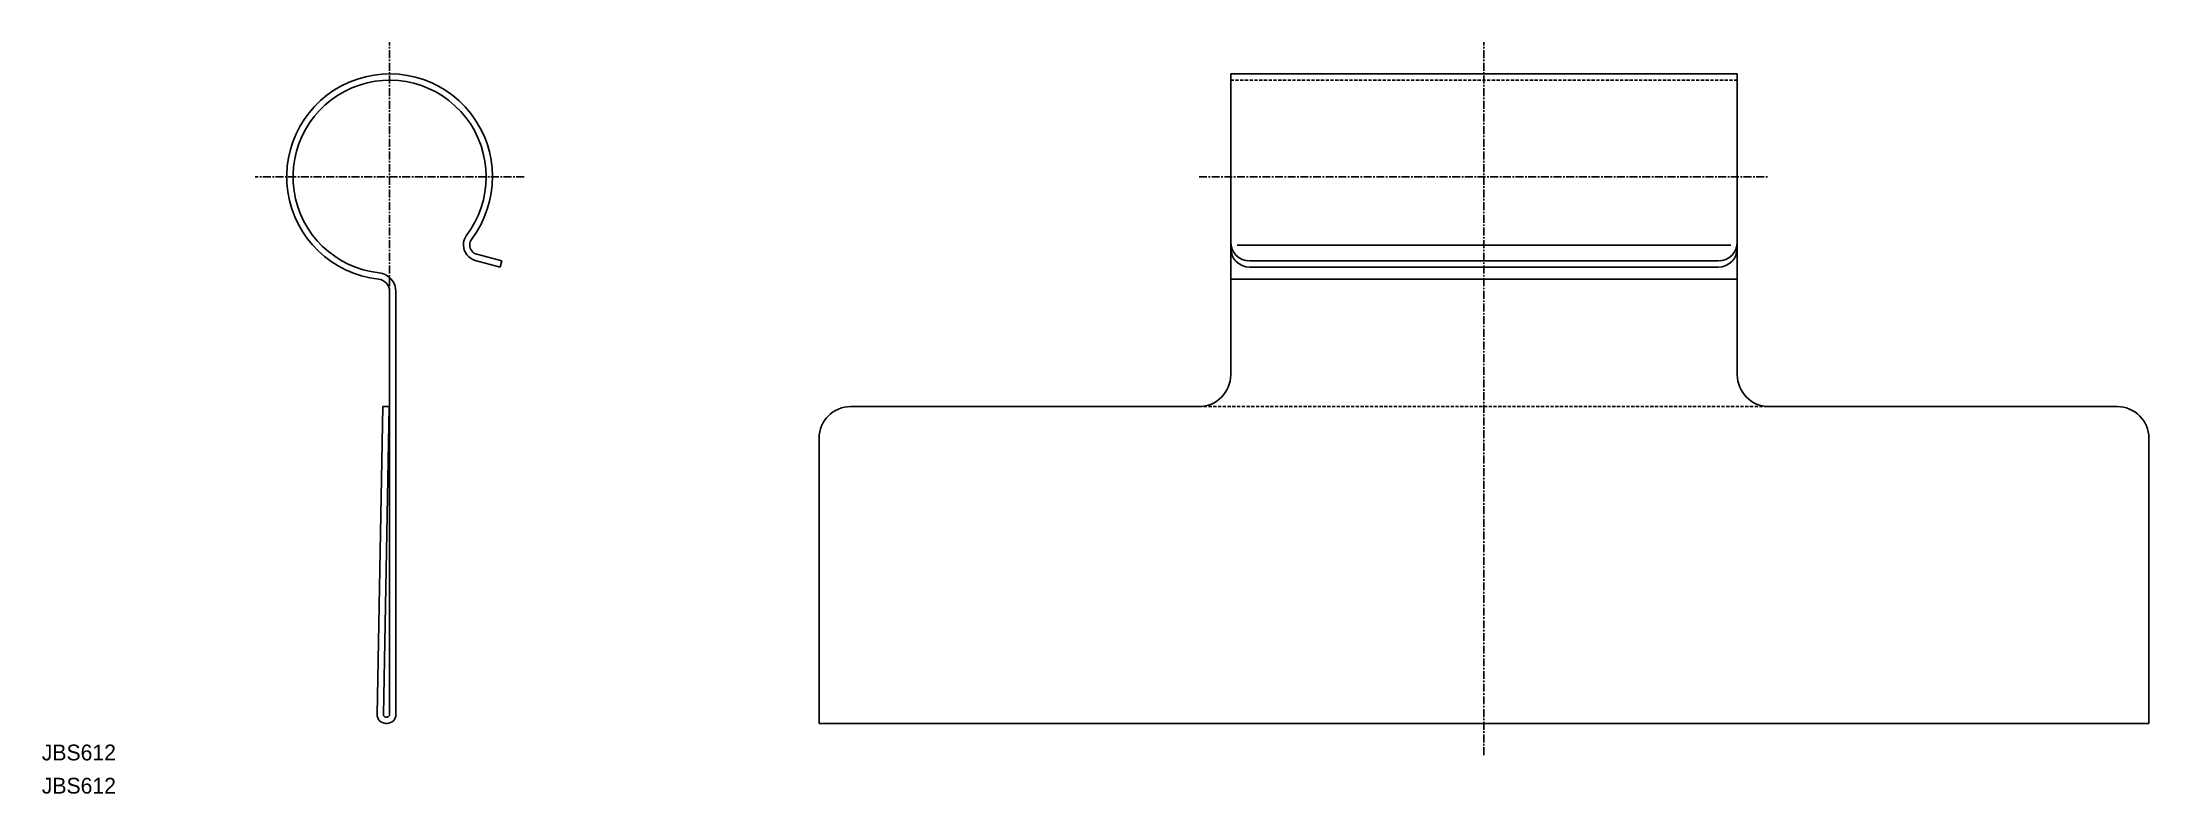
# Model space of a CAD drawing. Extents: x 0 to 333, y 0 to 119.
import ezdxf

# ---------------------------------------------------------------- set-up
doc = ezdxf.new("R2010")
doc.units = 0
doc.linetypes.add('CENTER', pattern=[2, 1.25, -0.25, 0.25, -0.25])
doc.linetypes.add('DASHED', pattern=[0.75, 0.5, -0.25])
doc.layers.get('0').update_dxf_attribs({"linetype": 'CONTINUOUS'})
doc.layers.add('CENTER', color=1, linetype='CENTER')

msp = doc.modelspace()

# ---------------------------------------------------------------- linework, layer by layer
at = {"color": 7, "linetype": 'CONTINUOUS'}
for p, q in [((187.75, 113.59), (267.75, 113.59)), ((187.75, 66.09), (187.75, 113.59)), ((267.75, 66.09), (267.75, 113.59)), ((66.59, 86.63), (66.59, 86.56)), ((67.59, 86.63), (67.59, 86.56)), ((266.75, 86.56), (188.75, 86.56)), ((72.38, 83.09), (68.44, 84.15)), ((72.64, 84.06), (68.7, 85.11)), ((72.38, 83.09), (72.64, 84.06)), ((264.75, 84.06), (190.75, 84.06)), ((267.75, 81.2), (187.75, 81.2)), ((264.75, 83.09), (190.75, 83.09)), ((54.93, 79.2), (54.93, 12.49)), ((55.93, 79.2), (55.93, 12.49)), ((53.83, 61.09), (52.94, 12.5)), ((53.83, 61.09), (54.83, 61.08)), ((54.83, 61.08), (53.94, 12.51)), ((127.75, 61.09), (182.75, 61.09)), ((272.75, 61.09), (327.75, 61.09)), ((122.75, 11.09), (122.75, 56.09)), ((332.75, 11.09), (332.75, 56.09)), ((54.34, 12.09), (54.53, 12.09)), ((54.34, 11.09), (54.53, 11.09)), ((122.75, 11.09), (332.75, 11.09))]:
    msp.add_line(p, q, dxfattribs=at)
at = {"color": 3, "linetype": 'DASHED'}
for p, q in [((187.75, 112.59), (267.75, 112.59)), ((182.75, 61.09), (272.75, 61.09))]:
    msp.add_line(p, q, dxfattribs=at)
at = {"color": 7, "linetype": 'CONTINUOUS'}
for centre, radius, start, end in [((54.93, 97.34), 16.25, 322.5717, 263.7084), ((54.93, 97.34), 15.25, 322.4663, 263.7084), ((69.09, 86.63), 2.5, 145.4632, 180), ((69.09, 86.56), 2.5, 180, 255), ((69.09, 86.63), 1.5, 146.32, 180), ((69.09, 86.56), 1.5, 180, 255), ((190.75, 87.06), 3, 180, 270), ((264.75, 87.06), 3, 270, 0), ((190.75, 86.09), 3, 180, 270), ((264.75, 86.09), 3, 270, 360), ((52.93, 79.2), 2, 0, 83.7084), ((52.93, 79.2), 3, 0, 83.7084), ((182.75, 66.09), 5, 270, 0), ((272.75, 66.09), 5, 180, 270), ((127.75, 56.09), 5, 90, 180), ((327.75, 56.09), 5, 360, 90), ((54.34, 12.49), 1.4, 179.7796, 270), ((54.34, 12.49), 0.4, 177.3875, 270), ((54.53, 12.49), 1.4, 270, 0), ((54.53, 12.49), 0.4, 270, 0)]:
    msp.add_arc(centre, radius, start, end, dxfattribs=at)
at = {"layer": 'CENTER', "color": 1, "linetype": 'CENTER'}
for p, q in [((54.93, 76.09), (54.93, 118.59)), ((227.75, 6.09), (227.75, 118.59)), ((76.18, 97.34), (33.68, 97.34)), ((182.75, 97.34), (272.75, 97.34))]:
    msp.add_line(p, q, dxfattribs=at)

# ---------------------------------------------------------------- texts
at = {"color": 7, "linetype": 'CONTINUOUS'}
for p in [(0, 5.24), (0, 0)]:
    msp.add_text('JBS612', height=2.5, dxfattribs=at).set_placement(p)

doc.saveas('drawing.dxf')
